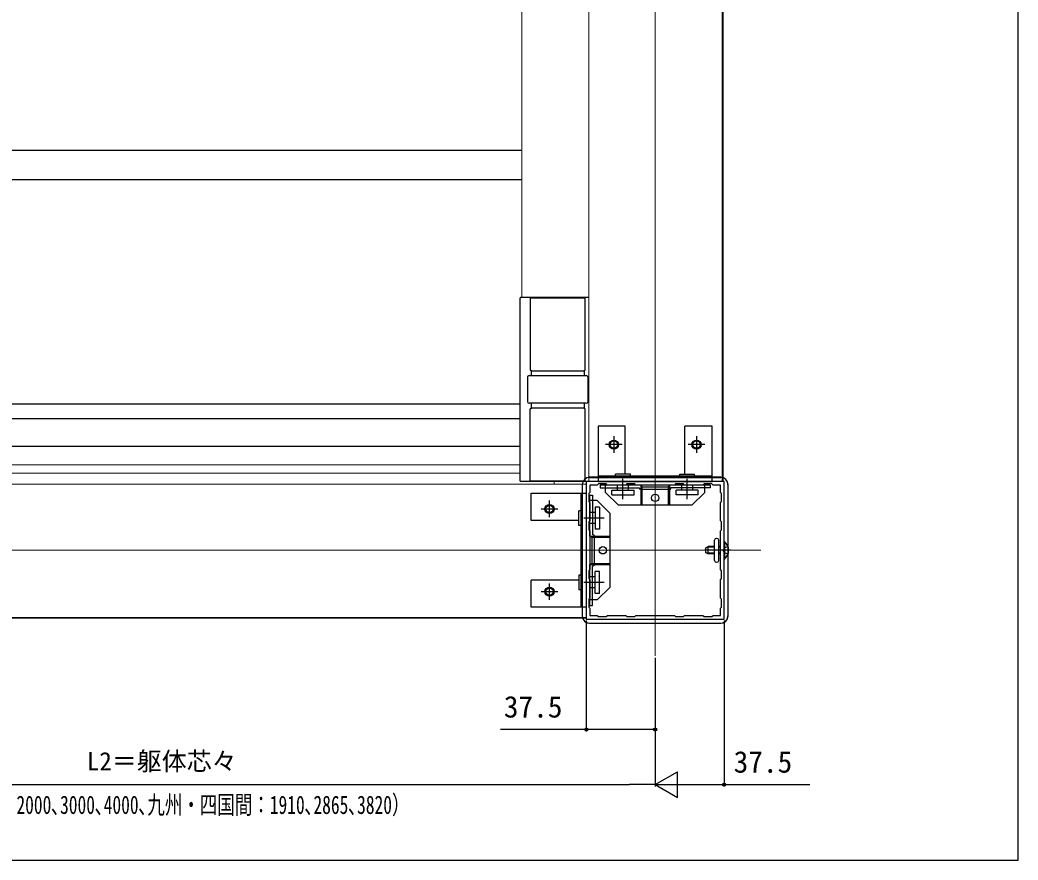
# Model space of a CAD drawing. Units: millimetres, scale not verified. Extents: x -700 to 700, y -1044 to 1038.
# Drawn here: x 157 to 700, y -1044 to -587 of the extents above; entities that cross this region are included whole.
import ezdxf
from ezdxf.enums import TextEntityAlignment as Align

# ---------------------------------------------------------------- set-up
doc = ezdxf.new("R2010")
doc.units = ezdxf.units.MM
doc.header["$LTSCALE"] = 6
for name, color, linetype in [('0-2_YKK_11', 7, 'Continuous'), ('0-4_YKK_13', 4, 'Continuous'), ('0-5_YKK_D', 6, 'Continuous'), ('0-6_YKK_ZWAK', 7, 'Continuous')]:
    doc.layers.add(name, color=color, linetype=linetype)
doc.layers.add('0-3_YKK_12', color=2, linetype='Continuous', lineweight=18)
doc.styles.add('ＭＳ ゴシック', font='')
doc.styles.get('ＭＳ ゴシック').set_extended_font_data('MS Gothic')

msp = doc.modelspace()

# ---------------------------------------------------------------- linework, layer by layer
at = {"layer": '0-2_YKK_11'}
msp.add_lwpolyline([(540, -837.9), (465, -837.9), (465, -912.9), (540, -912.9)], close=True, dxfattribs=at)
for points in [[(513, -839.9), (492, -839.9), (491.4, -839.3), (487.1, -839.3), (486.5, -839.9), (476.5, -839.9), (475.9, -839.3), (471.6, -839.3), (471, -839.9), (467, -839.9), (467, -843.9), (466.4, -844.5), (466.4, -848.8), (467, -849.4), (467, -859.4), (466.4, -860), (466.4, -864.3), (467, -864.9), (467, -885.9), (466.4, -886.5), (466.4, -890.8), (467, -891.4), (467, -901.4), (466.4, -902), (466.4, -906.3), (467, -906.9), (467, -910.9), (471, -910.9), (471.6, -911.5), (475.9, -911.5), (476.5, -910.9), (486.5, -910.9), (487.1, -911.5), (491.4, -911.5), (492, -910.9), (513, -910.9), (513.6, -911.5), (517.9, -911.5), (518.5, -910.9), (528.5, -910.9)], [(528.5, -910.9), (529.1, -911.5), (533.4, -911.5), (534, -910.9), (538, -910.9), (538, -906.9), (538.6, -906.3), (538.6, -902), (538, -901.4), (538, -891.4), (538.6, -890.8), (538.6, -886.5), (538, -885.9), (538, -864.9), (538.6, -864.3), (538.6, -860), (538, -859.4), (538, -849.4), (538.6, -848.8), (538.6, -844.5), (538, -843.9), (538, -839.9), (534, -839.9), (533.4, -839.3), (529.1, -839.3), (528.5, -839.9), (518.5, -839.9), (517.9, -839.3), (513.6, -839.3), (513, -839.9)]]:
    msp.add_lwpolyline(points, dxfattribs=at)
at = {"layer": '0-3_YKK_12'}
for p, q in [((502.5, -138.4), (502.5, -932.9)), ((466.5, -285.4), (466.5, -837.9)), ((539, -285.4), (539, -837.9)), ((539.5, -285.4), (539.5, -837.9)), ((429, -828.862), (74, -828.862)), ((429, -833.4), (74, -833.4)), ((465, -839.4), (40, -839.4)), ((447.5, -839.4), (447.5, -837.9)), ((465, -912.4), (465, -839.4)), ((539.5, -837.9), (466.5, -837.9)), ((-555, -875.4), (560, -875.4)), ((465, -911.9), (40, -911.9)), ((465, -912.4), (40, -912.4))]:
    msp.add_line(p, q, dxfattribs=at)
msp.add_lwpolyline([(430, -315.9), (430, -737.9), (466.5, -737.9)], dxfattribs=at)
at = {"layer": '0-4_YKK_13'}
for p, q in [((430, -657.9), (73, -657.9)), ((430, -673.9), (73, -673.9)), ((429, -837.6), (429, -738.2)), ((466.5, -737.9), (429.3, -737.9)), ((434.5, -737.9), (434.5, -777.4)), ((464.5, -738.2), (434.5, -738.2)), ((433, -781.4), (433, -794.4)), ((434.015, -780.4), (434.855, -780.4)), ((434.855, -780.4), (436.332, -780.4)), ((464, -777.9), (435, -777.9)), ((436.332, -780.4), (462.668, -780.4)), ((462.668, -780.4), (464.145, -780.4)), ((464.145, -780.4), (464.985, -780.4)), ((466, -794.4), (466, -781.4)), ((429, -795.9), (74, -795.9)), ((434.855, -795.4), (434.015, -795.4)), ((434.5, -837.9), (434.5, -798.4)), ((436.332, -795.4), (434.855, -795.4)), ((435, -797.9), (464, -797.9)), ((464.985, -795.4), (464.145, -795.4)), ((464.5, -837.9), (464.5, -798.4)), ((429, -803.9), (74, -803.9)), ((486.25, -807.9), (471.5, -807.9)), ((471.5, -807.9), (471.5, -837.9)), ((486.25, -833.9), (486.25, -807.9)), ((518.75, -833.9), (518.75, -807.9)), ((533.5, -807.9), (518.75, -807.9)), ((533.5, -837.9), (533.5, -807.9)), ((480, -813.4), (480, -822.4)), ((525, -813.4), (525, -822.4)), ((429, -818.9), (74, -818.9)), ((484.5, -817.9), (475.5, -817.9)), ((529.5, -817.9), (520.5, -817.9)), ((538.2, -835.7), (466.8, -835.7)), ((466.8, -835.752), (538.2, -835.752)), ((471.5, -834.9), (533.5, -834.9)), ((489, -833.9), (481, -833.9)), ((481, -834.9), (481, -833.9)), ((489, -834.9), (489, -833.9)), ((524, -834.9), (524, -833.9)), ((466.5, -837.9), (429.3, -837.9)), ((434.5, -837.6), (464.5, -837.6)), ((462.8, -839.7), (462.8, -911.1)), ((462.852, -839.7), (462.852, -911.1)), ((471.5, -837.9), (533.5, -837.9)), ((494.75, -839.9), (472.5, -839.9)), ((472.5, -839.9), (472.5, -841.4)), ((472.5, -841.4), (475.5, -841.4)), ((475.5, -843.9), (475.5, -839.9)), ((475.5, -841.4), (493.884, -841.4)), ((482, -842.7), (482, -839.9)), ((485, -847.666), (485, -836.518)), ((488, -842.7), (488, -839.3)), ((494.461, -842.4), (493.884, -841.4)), ((494.75, -839.9), (495.327, -840.9)), ((494.75, -839.9), (494.75, -850.9)), ((495.327, -840.9), (509.673, -840.9)), ((495.327, -840.9), (495.327, -850.9)), ((510.25, -839.9), (509.673, -840.9)), ((509.673, -840.9), (509.673, -850.9)), ((532.5, -839.9), (510.25, -839.9)), ((510.25, -839.9), (510.25, -850.9)), ((511.116, -841.4), (510.539, -842.4)), ((529.5, -841.4), (511.116, -841.4)), ((517, -842.7), (517, -839.3)), ((520, -847.666), (520, -836.518)), ((523, -842.7), (523, -839.9)), ((529.5, -843.9), (529.5, -839.9)), ((532.5, -841.4), (529.5, -841.4)), ((532.5, -839.9), (532.5, -841.4)), ((542.148, -839.7), (542.148, -911.1)), ((542.2, -911.1), (542.2, -839.7)), ((435, -859.15), (435, -844.4)), ((435, -844.4), (465, -844.4)), ((462, -844.4), (462, -906.4)), ((465, -844.4), (465, -906.4)), ((467, -867.65), (467, -845.4)), ((467, -845.4), (468.5, -845.4)), ((468.5, -845.4), (468.5, -848.4)), ((475.5, -843.9), (482.5, -850.9)), ((479, -842.7), (491, -842.7)), ((479, -845.2), (479, -842.7)), ((479, -845.2), (491, -845.2)), ((491, -845.2), (491, -842.7)), ((510.539, -842.4), (494.461, -842.4)), ((526, -842.7), (514, -842.7)), ((514, -845.2), (514, -842.7)), ((526, -845.2), (514, -845.2)), ((529.5, -843.9), (522.5, -850.9)), ((526, -845.2), (526, -842.7)), ((445, -857.4), (445, -848.4)), ((471, -848.4), (467, -848.4)), ((468.5, -848.4), (468.5, -866.784)), ((469.8, -851.9), (469.8, -863.9)), ((472.3, -851.9), (469.8, -851.9)), ((471, -848.4), (478, -855.4)), ((472.3, -851.9), (472.3, -863.9)), ((522.5, -850.9), (482.5, -850.9)), ((440.5, -852.9), (449.5, -852.9)), ((461, -861.9), (461, -853.9)), ((462, -853.9), (461, -853.9)), ((474.766, -857.9), (463.618, -857.9)), ((469.8, -854.9), (467, -854.9)), ((478, -895.4), (478, -855.4)), ((461, -859.15), (435, -859.15)), ((462, -861.9), (461, -861.9)), ((469.8, -860.9), (466.4, -860.9)), ((467, -867.65), (468, -868.227)), ((467, -867.65), (478, -867.65)), ((468, -868.227), (468, -882.573)), ((468, -868.227), (478, -868.227)), ((469.5, -867.361), (468.5, -866.784)), ((469.5, -883.439), (469.5, -867.361)), ((472.3, -863.9), (469.8, -863.9)), ((536.163, -868.9), (535.84, -868.9)), ((530, -874.1), (531.4, -873.4)), ((530, -876.7), (530, -874.1)), ((534.84, -873.779), (530.642, -873.779)), ((534.84, -873.4), (531.4, -873.4)), ((531.4, -877.4), (531.4, -873.4)), ((534.84, -880.9), (534.84, -869.9)), ((537.163, -880.9), (537.163, -869.9)), ((538, -873.4), (537.163, -873.4)), ((538, -873.779), (537.163, -873.779)), ((540.093, -874.255), (539.484, -875.4)), ((540, -870.65), (540, -880.15)), ((540.227, -870.65), (540, -870.65)), ((542.109, -873.25), (540.093, -874.255)), ((540.227, -870.65), (540.227, -880.15)), ((543.5, -875.4), (529.446, -875.4)), ((531.4, -877.4), (530, -876.7)), ((534.84, -877.021), (530.642, -877.021)), ((534.84, -877.4), (531.4, -877.4)), ((538, -877.021), (537.163, -877.021)), ((538, -877.4), (537.163, -877.4)), ((540.093, -876.545), (539.484, -875.4)), ((542.109, -877.55), (540.093, -876.545)), ((467, -883.15), (468, -882.573)), ((467, -905.4), (467, -883.15)), ((467, -883.15), (478, -883.15)), ((468, -882.573), (478, -882.573)), ((468.5, -884.016), (469.5, -883.439)), ((468.5, -902.4), (468.5, -884.016)), ((535.84, -881.9), (536.163, -881.9)), ((540.227, -880.15), (540, -880.15)), ((469.8, -889.9), (466.4, -889.9)), ((469.8, -898.9), (469.8, -886.9)), ((472.3, -886.9), (469.8, -886.9)), ((472.3, -898.9), (472.3, -886.9)), ((461, -891.65), (435, -891.65)), ((435, -906.4), (435, -891.65)), ((445, -902.4), (445, -893.4)), ((474.766, -892.9), (463.618, -892.9)), ((469.8, -895.9), (467, -895.9)), ((471, -902.4), (478, -895.4)), ((440.5, -897.9), (449.5, -897.9)), ((462, -896.9), (461, -896.9)), ((472.3, -898.9), (469.8, -898.9)), ((465, -906.4), (435, -906.4)), ((471, -902.4), (467, -902.4)), ((467, -905.4), (468.5, -905.4)), ((468.5, -905.4), (468.5, -902.4)), ((466.8, -915.048), (538.2, -915.048)), ((466.8, -915.1), (538.2, -915.1))]:
    msp.add_line(p, q, dxfattribs=at)
for points in [[(464, -780.4), (464, -777.4), (464.5, -777.4), (464.5, -737.9)], [(434.5, -777.4), (435, -777.4), (435, -780.4)], [(435, -795.4), (435, -798.4), (434.5, -798.4)], [(464.145, -795.4), (462.668, -795.4), (436.332, -795.4)], [(464.5, -798.4), (464, -798.4), (464, -795.4)], [(516, -834.9), (516, -833.9), (524, -833.9)], [(462, -888.9), (461, -888.9), (461, -896.9)]]:
    msp.add_lwpolyline(points, dxfattribs=at)
for centre, radius in [((480, -817.9), 2.5), ((480, -817.9), 2), ((525, -817.9), 2.5), ((525, -817.9), 2), ((502.5, -846.9), 2), ((445, -852.9), 2.5), ((445, -852.9), 2), ((474, -875.4), 2), ((445, -897.9), 2.5), ((445, -897.9), 2)]:
    msp.add_circle(centre, radius, dxfattribs=at)
for centre, radius, start, end in [((429.3, -738.2), 0.3, 90, 180), ((466.8, -839.7), 4, 90, 180), ((466.8, -839.7), 3.948, 90, 180), ((538.2, -839.7), 4, 0, 90), ((538.2, -839.7), 3.948, 0, 90), ((429.3, -837.6), 0.3, 180, 270), ((535.84, -869.9), 1, 90, 180), ((536.163, -869.9), 1, 0, 90), ((536.4, -875.4), 6.1, 308.85935, 51.14065), ((535.84, -880.9), 1, 180, 270), ((536.163, -880.9), 1, 270, 0), ((466.8, -911.1), 4, 180, 270), ((466.8, -911.1), 3.948, 180, 270), ((538.2, -911.1), 3.948, 270, 0), ((538.2, -911.1), 4, 270, 0)]:
    msp.add_arc(centre, radius, start, end, dxfattribs=at)
for centre, start_param, end_param in [((434.015, -781.4), 1.5707963, 3.1415927), ((464.985, -781.4), 6.2831853, 7.8539816), ((434.015, -794.4), 3.1415927, 4.712389), ((464.985, -794.4), 4.712389, 6.2831853)]:
    msp.add_ellipse(centre, major_axis=(1.015, 0), ratio=0.984808, start_param=start_param, end_param=end_param, dxfattribs=at)
at = {"layer": '0-5_YKK_D'}
for p, q in [((465, -913.6), (465, -973.9)), ((540, -913.6), (540, -1003.9)), ((502.5, -933.9), (502.5, -973.9)), ((502.5, -933.9), (502.5, -1003.9)), ((502.5, -933.9), (502.5, -1003.9)), ((502.5, -1002.9), (514.624, -995.9)), ((514.624, -1009.9), (514.624, -995.9)), ((16.5, -1002.9), (488.5, -1002.9)), ((502.5, -1002.9), (488.5, -1002.9)), ((502.5, -1002.9), (514.624, -1009.9)), ((502.5, -1002.9), (526.749, -1002.9)), ((516.5, -1002.9), (530.5, -1002.9))]:
    msp.add_line(p, q, dxfattribs=at)
for points in [[(502.5, -972.9), (465, -972.9), (418.327, -972.9)], [(502.5, -1002.9), (540, -1002.9), (586.673, -1002.9)]]:
    msp.add_lwpolyline(points, dxfattribs=at)
for centre in [(465, -972.9), (502.5, -972.9), (540, -1002.9)]:
    msp.add_circle(centre, 0.85, dxfattribs=at)
at = {"layer": '0-6_YKK_ZWAK'}
msp.add_lwpolyline([(-700, -1043.9), (700, -1043.9), (700, 996.1)], dxfattribs=at)

# ---------------------------------------------------------------- texts
at = {"layer": '0-5_YKK_D', "style": 'ＭＳ ゴシック'}
for s, height, p in [('37.5', 11.73, (420.145, -969.9)), ('L2＝躯体芯々', 9.971, (193.232, -998.123)), ('37.5', 11.73, (545.218, -999.9))]:
    msp.add_text(s, height=height, dxfattribs=at).set_placement(p, align=Align.BOTTOM_LEFT)
at = {"layer": '0-5_YKK_D', "style": 'ＭＳ ゴシック', "width": 0.7}
msp.add_text('（関東間：1820､2730､3640､MM：2000､3000､4000､九州・四国間：1910､2865､3820）', height=9.971, dxfattribs=at).set_placement((17.015, -1021.818), align=Align.BOTTOM_LEFT)

doc.saveas('drawing.dxf')
